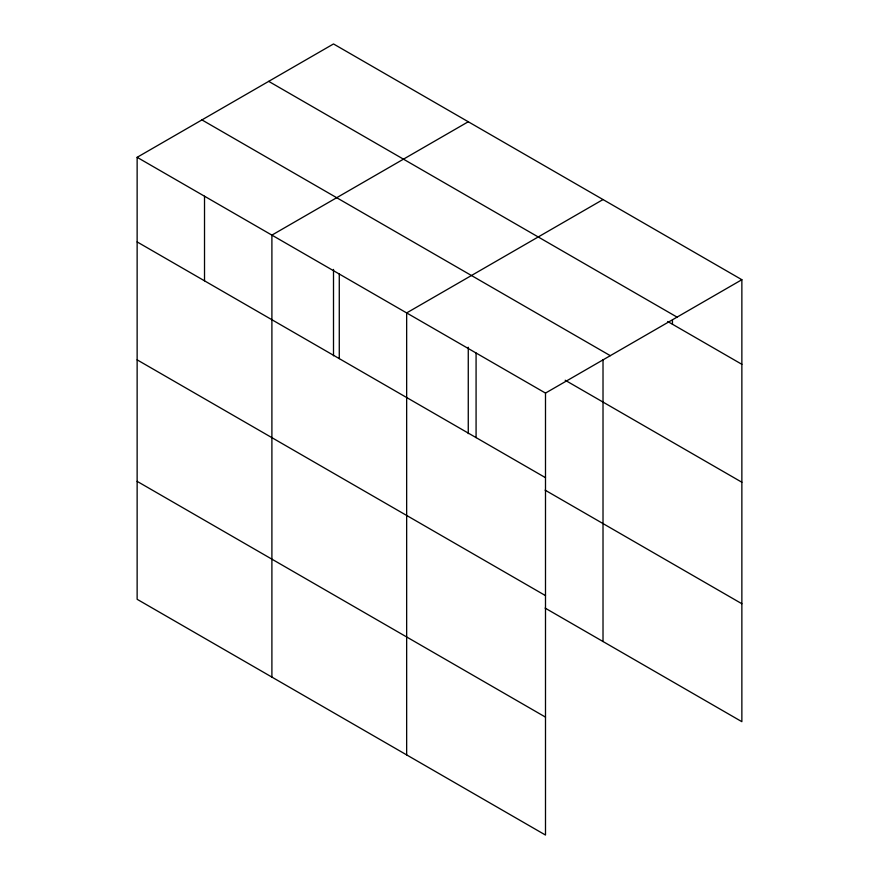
<?xml version="1.0" encoding="UTF-8"?>
<svg xmlns="http://www.w3.org/2000/svg" width="879" height="879" viewBox="0 0 879 879"><rect width="100%" height="100%" fill="white"/><g stroke="black" fill="none" stroke-linecap="round" stroke-linejoin="round"><path stroke-width="1.32" d="M137.135 157.319L545.496 393.089L545.496 835.05L137.135 599.291L137.135 157.319L333.504 43.95L741.865 279.709L741.865 721.681L545.101 608.081M468.265 121.752L271.897 235.122L271.897 677.094M603.016 199.555L406.658 312.924L406.658 754.896M545.496 393.089L741.865 279.709M268.699 81.362L677.061 317.121M667.732 321.516L741.865 364.313M201.939 119.907L610.301 355.676M565.197 380.244L741.865 482.241M137.135 241.923L545.496 477.682M545.101 490.141L741.865 603.741M137.135 359.852L545.496 595.61M137.135 481.351L545.496 717.121M672.446 320.132L672.446 324.23M603.016 359.566L603.016 641.516M476.077 353.006L476.077 437.599M468.265 347.227L468.265 433.633M339.272 274.028L339.272 358.621M333.504 269.424L333.504 355.83M204.521 196.226L204.521 280.819"/></g></svg>
